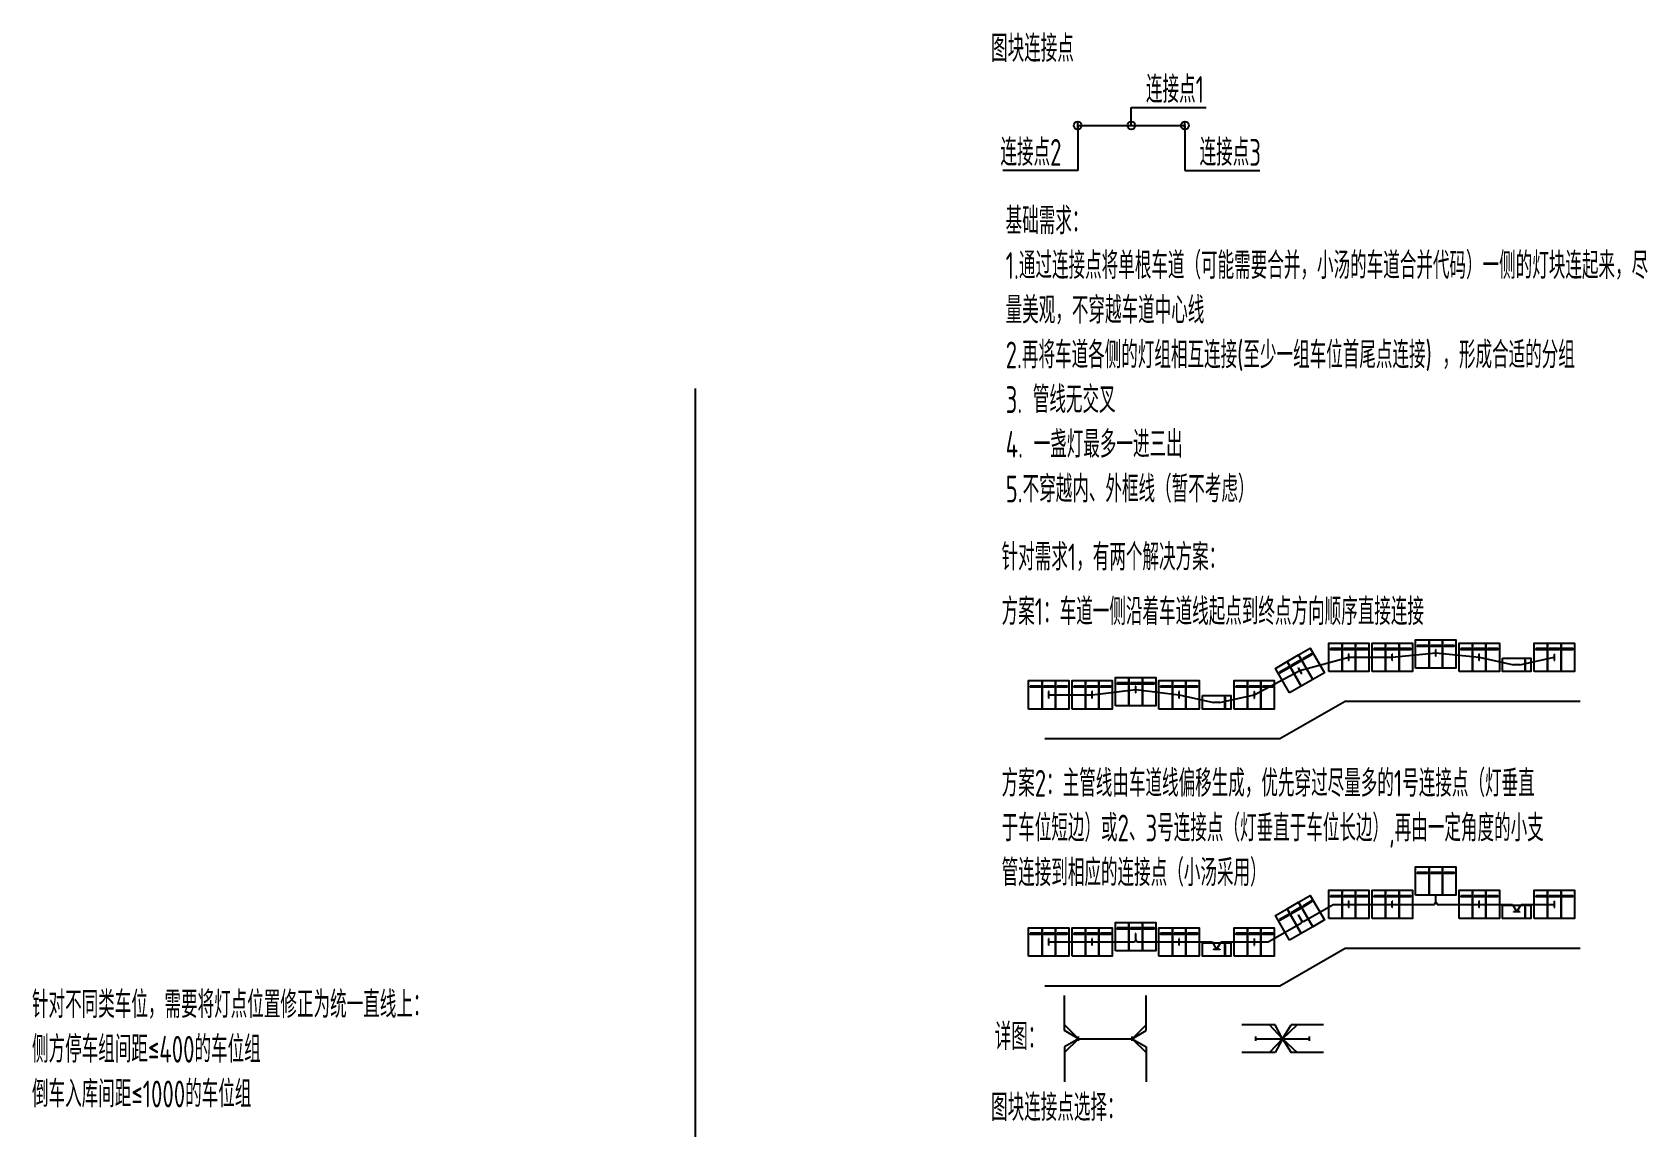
# Model space of a CAD drawing. Header units: millimetres. Extents: x -691095 to 2797013, y -349436 to 2050109.
# Drawn here: x 794590 to 1095743, y 1037471 to 1241525 of the extents above; entities that cross this region are included whole.
import ezdxf

# ---------------------------------------------------------------- set-up
doc = ezdxf.new("R2010")
doc.units = ezdxf.units.MM
doc.header["$LTSCALE"] = 1000
for name, color, linetype in [('AE-EQPM-CARS', 250, 'Continuous'), ('E-LITE-LITE', 3, 'Continuous'), ('E-LITE-WIRE', 4, 'Continuous')]:
    doc.layers.add(name, color=color, linetype=linetype)
doc.layers.add('E-LANE-CENTER', color=6, linetype='Continuous', plot=False)
doc.layers.add('注释', color=3, linetype='Continuous', plot=False)
doc.styles.add('TH-STYLE3', font='tssdeng.shx', dxfattribs={"width": 0.65, "bigfont": 'tssdchn.shx'})

# ---------------------------------------------------------------- blocks, each defined once
blk = doc.blocks.new('E-BL001-1')
for p, q in [((-6, -0.5), (-6, 0.5)), ((-6, 0), (6, 0)), ((6, -0.5), (6, 0.5))]:
    blk.add_line(p, q)
blk = doc.blocks.new('car0')
at = {"linetype": 'ByBlock', "elevation": 0}
for points in [[(262323, 561110), (267623, 561110), (267623, 563610), (262323, 563610)], [(266598, 561410), (266448, 561410), (266448, 563310), (266598, 563310)]]:
    blk.add_lwpolyline(points, close=True, dxfattribs=at)

msp = doc.modelspace()

# ---------------------------------------------------------------- linework, layer by layer
at = {"layer": 'E-LANE-CENTER'}
for points in [[(983368.79783, 1109836.56462), (1027192.46648, 1109836.56462), (1039316.82214, 1116836.56462), (1083140.49079, 1116836.56462)], [(983368.79783, 1063755.27763), (1027192.46648, 1063755.27763), (1039316.82214, 1070755.27763), (1083140.49079, 1070755.27763)]]:
    msp.add_lwpolyline(points, dxfattribs=at)
at = {"layer": 'E-LITE-WIRE'}
for p, q in [((1030910.30855, 1122514.88972), (1040035.63926, 1124994.9224)), ((1040035.63926, 1124994.9224), (1048135.63926, 1124994.9224)), ((1048135.63926, 1124994.9224), (1056235.63926, 1125794.9224)), ((1056235.63926, 1125794.9224), (1064335.63926, 1124994.9224)), ((1064335.63926, 1124994.9224), (1070735.63926, 1123594.9224)), ((1071935.63926, 1123594.9224), (1078335.63926, 1124994.9224)), ((1022387.61495, 1117994.9224), (1030910.30855, 1122514.88972)), ((984087.61495, 1117994.9224), (992187.61495, 1117994.9224)), ((992187.61495, 1117994.9224), (1000287.61495, 1118994.9224)), ((1000287.61495, 1118994.9224), (1008387.61495, 1117994.9224)), ((1008387.61495, 1117994.9224), (1014787.61495, 1116594.9224)), ((1015987.61495, 1116594.9224), (1022387.61495, 1117994.9224)), ((1056004.69915, 1078913.63541), (1056235.63926, 1079313.63541)), ((1056235.63926, 1079313.63541), (1056466.57936, 1078913.63541)), ((1070527.34888, 1078913.63541), (1071335.63926, 1077513.63541)), ((1071335.63926, 1077513.63541), (1072143.92963, 1078913.63541)), ((1031210.30855, 1075913.98749), (1031210.30855, 1075495.43995)), ((1031210.30855, 1075913.98749), (1031572.78135, 1075704.71372)), ((1000056.67484, 1071913.63541), (1000287.61495, 1072313.63541)), ((1000287.61495, 1072313.63541), (1000518.55506, 1071913.63541)), ((1014579.32457, 1071913.63541), (1015387.61495, 1070513.63541)), ((1015387.61495, 1070513.63541), (1016195.90533, 1071913.63541)), ((989638.25101, 1053881.81528), (987040.1748, 1056479.89149)), ((989638.25101, 1053881.81528), (987040.1748, 1055381.81528)), ((999638.25101, 1053881.81528), (1002236.32722, 1056479.89149)), ((999638.25101, 1053881.81528), (1002236.32722, 1055381.81528)), ((1027682.10563, 1053881.81528), (1025247.27154, 1056441.5732)), ((1027682.10563, 1053881.81528), (1026288.37913, 1056441.5732)), ((1027682.10563, 1053881.81528), (1029246.59895, 1056441.5732)), ((1027682.10563, 1053881.81528), (1030373.19685, 1056441.5732)), ((989638.25101, 1053881.81528), (987040.1748, 1052381.81528)), ((989638.25101, 1053881.81528), (987040.1748, 1051283.73907)), ((999638.25101, 1053881.81528), (1002236.32722, 1052381.81528)), ((999638.25101, 1053881.81528), (1002236.32722, 1051283.73907)), ((1027682.10563, 1053881.81528), (1025247.27154, 1051322.05735)), ((1027682.10563, 1053881.81528), (1026288.37913, 1051322.05735)), ((1027682.10563, 1053881.81528), (1029246.59895, 1051322.05735)), ((1027682.10563, 1053881.81528), (1030373.19685, 1051322.05735))]:
    msp.add_line(p, q, dxfattribs=at)
at = {"layer": 'E-LITE-WIRE', "color": 30, "true_color": 0xf26722}
for p, q in [((1031572.78135, 1075704.71372), (1037130.79676, 1078913.63541)), ((1037130.79676, 1078913.63541), (1056004.69915, 1078913.63541)), ((1056466.57936, 1078913.63541), (1070527.34888, 1078913.63541)), ((1072143.92963, 1078913.63541), (1078335.63926, 1078913.63541)), ((1025006.44111, 1071913.63541), (1031210.30855, 1075495.43995)), ((992187.61495, 1071913.63541), (1000056.67484, 1071913.63541)), ((1000518.55506, 1071913.63541), (1014579.32457, 1071913.63541)), ((1016195.90533, 1071913.63541), (1025006.44111, 1071913.63541)), ((987040.1748, 1055381.81528), (987040.1748, 1061907.69679)), ((1002236.32722, 1055381.81528), (1002236.32722, 1061907.69679)), ((1026288.37913, 1056441.5732), (1020084.02942, 1056441.5732)), ((1035280.18184, 1056441.5732), (1029246.59895, 1056441.5732)), ((987040.1748, 1052381.81528), (987040.1748, 1045855.93377)), ((1002236.32722, 1052381.81528), (1002236.32722, 1045855.93377)), ((1026288.37913, 1051322.05735), (1020084.02942, 1051322.05735)), ((1035280.18184, 1051322.05735), (1029246.59895, 1051322.05735))]:
    msp.add_line(p, q, dxfattribs=at)
msp.add_lwpolyline([(984087.61495, 1071913.63541), (992187.61495, 1071913.63541)], dxfattribs=at)
at = {"layer": '注释', "color": 2}
for p, q in [((999478.86584, 1224140.92102), (999478.86584, 1227515.58513)), ((999478.86584, 1227515.58513), (1013449.58262, 1227515.58513)), ((989478.86584, 1224140.92102), (989478.86584, 1215759.4554)), ((1009478.86584, 1224140.92102), (1009478.86584, 1215759.4554)), ((989478.86584, 1215759.4554), (975508.14906, 1215759.4554)), ((1009478.86584, 1215759.4554), (1023449.58262, 1215759.4554))]:
    msp.add_line(p, q, dxfattribs=at)
at = {"layer": '注释'}
msp.add_line((918186.79462, 1175089.45592), (918186.79462, 908921.67477), dxfattribs=at)
at = {"layer": '注释', "color": 2}
for centre in [(989478.86584, 1224140.92102), (999478.86584, 1224140.92102), (1009478.86584, 1224140.92102)]:
    msp.add_circle(centre, 736.00932, dxfattribs=at)

# ---------------------------------------------------------------- block references
at = {"layer": 'AE-EQPM-CARS', "linetype": 'ByBlock', "xscale": -1}
for p, rotation in [((678543.49903, 613111.20104), 299.9999999999999), ((475175.18643, 860021.79198), 270), ((477675.18643, 860021.79198), 270), ((480175.18643, 860021.79198), 270), ((483275.18643, 860021.79198), 270), ((485775.18643, 860021.79198), 270), ((488275.18643, 860021.79198), 270), ((491375.18643, 860621.79198), 270), ((493875.18643, 860621.79198), 270), ((496375.18643, 860621.79198), 270), ((499475.18643, 860021.79198), 270), ((501975.18643, 860021.79198), 270), ((504475.18643, 860021.79198), 270), ((513475.18643, 860021.79198), 270), ((515975.18643, 860021.79198), 270), ((518475.18643, 860021.79198), 270), ((674213.37201, 610611.20104), 299.9999999999999), ((676378.43552, 611861.20104), 299.9999999999999), ((806362.50884, 1685955.37523), 180), ((419227.16212, 853021.79198), 270), ((421727.16212, 853021.79198), 270), ((424227.16212, 853021.79198), 270), ((427327.16212, 853021.79198), 270), ((429827.16212, 853021.79198), 270), ((432327.16212, 853021.79198), 270), ((435427.16212, 853621.79198), 270), ((437927.16212, 853621.79198), 270), ((440427.16212, 853621.79198), 270), ((443527.16212, 853021.79198), 270), ((446027.16212, 853021.79198), 270), ((448527.16212, 853021.79198), 270), ((457527.16212, 853021.79198), 270), ((460027.16212, 853021.79198), 270), ((462527.16212, 853021.79198), 270), ((750414.48453, 1678955.37523), 180), ((491375.18643, 818297.39696), 270), ((493875.18643, 818297.39696), 270), ((496375.18643, 818297.39696), 270), ((475175.18643, 813940.50499), 270), ((477675.18643, 813940.50499), 270), ((480175.18643, 813940.50499), 270), ((483275.18643, 813940.50499), 270), ((485775.18643, 813940.50499), 270), ((488275.18643, 813940.50499), 270), ((499475.18643, 813940.50499), 270), ((501975.18643, 813940.50499), 270), ((504475.18643, 813940.50499), 270), ((513475.18643, 813940.50499), 270), ((515975.18643, 813940.50499), 270), ((518475.18643, 813940.50499), 270), ((676378.43552, 565779.91405), 299.9999999999999), ((678543.49903, 567029.91405), 299.9999999999999), ((806362.50884, 1639874.08824), 180), ((435427.16212, 807940.50499), 270), ((437927.16212, 807940.50499), 270), ((440427.16212, 807940.50499), 270), ((674213.37201, 564529.91405), 299.9999999999999), ((419227.16212, 806940.50499), 270), ((421727.16212, 806940.50499), 270), ((424227.16212, 806940.50499), 270), ((427327.16212, 806940.50499), 270), ((429827.16212, 806940.50499), 270), ((432327.16212, 806940.50499), 270), ((443527.16212, 806940.50499), 270), ((446027.16212, 806940.50499), 270), ((448527.16212, 806940.50499), 270), ((457527.16212, 806940.50499), 270), ((460027.16212, 806940.50499), 270), ((462527.16212, 806940.50499), 270), ((750414.48453, 1632874.08824), 180)]:
    msp.add_blockref('car0', p, dxfattribs=dict(at, rotation=rotation))
at = {"layer": 'E-LITE-LITE'}
for p, xscale, yscale, zscale in [((999478.86584, 1224140.92102), 1666.666666666667, 1666.666666666667, 1666.666666666667), ((994638.25101, 1053881.81528), 833.3333333333334, 833.3333333333334, 833.3333333333334), ((1027682.10563, 1053881.81528), 833.3333333333334, 833.3333333333334, 833.3333333333334)]:
    msp.add_blockref('E-BL001-1', p, dxfattribs=dict(at, xscale=xscale, yscale=yscale, zscale=zscale))
at = {"layer": 'E-LITE-LITE', "xscale": 100, "yscale": 100, "zscale": 100}
for p, rotation in [((1056235.63926, 1125794.9224), 90), ((1040035.63926, 1124994.9224), 90), ((1048135.63926, 1124994.9224), 90), ((1064335.63926, 1124994.9224), 90), ((1071335.63926, 1123594.9224), 180), ((1078335.63926, 1124994.9224), 270), ((1030910.30855, 1122514.88972), 299.9999999999911), ((984087.61495, 1117994.9224), 90), ((992187.61495, 1117994.9224), 90), ((1000287.61495, 1118994.9224), 90), ((1008387.61495, 1117994.9224), 90), ((1022387.61495, 1117994.9224), 270), ((1015387.61495, 1116594.9224), 180), ((1040035.63926, 1078913.63541), 90), ((1048135.63926, 1078913.63541), 90), ((1056235.63926, 1079913.63541), 90), ((1064335.63926, 1078913.63541), 90), ((1078335.63926, 1078913.63541), 270), ((1030910.30855, 1076433.60273), 299.9999999999911), ((1071335.63926, 1077513.63541), 180), ((984087.61495, 1071913.63541), 90), ((992187.61495, 1071913.63541), 90), ((1000287.61495, 1072913.63541), 90), ((1008387.61495, 1071913.63541), 90), ((1022387.61495, 1071913.63541), 270), ((1015387.61495, 1070513.63541), 180)]:
    msp.add_blockref('E-BL001-1', p, dxfattribs=dict(at, rotation=rotation))

# ---------------------------------------------------------------- texts
at = {"layer": '注释', "style": 'TH-STYLE3', "width": 0.65}
for s, p in [('图块连接点', (973332.37625, 1236004.67701)), ('图块连接点选择：', (973332.37625, 1038545.99084))]:
    msp.add_text(s, height=5000, dxfattribs=at).set_placement(p)
at = {"layer": '注释', "color": 2, "style": 'TH-STYLE3', "width": 0.65}
for s, p in [('连接点1', (1002205.2716, 1228371.31269)), ('连接点2', (975073.32623, 1216632.21593)), ('连接点3', (1012205.2716, 1216632.21593))]:
    msp.add_text(s, height=5000, dxfattribs=at).set_placement(p)
at = {"layer": '注释', "char_height": 5000, "attachment_point": 1, "style": 'TH-STYLE3'}
for s, insert, width in [('基础需求：\\P{\\C30;\\c2254834;1.通过连接点将单根车道（可能需要合并，小汤的车道合并代码）一侧的灯块连起来，尽量美观，\\C1;不穿越车道中心线\\C30;\\c2254834;\\P2.再将车道各侧的灯组相互连接(至少一组车位首尾点连接) ，形成合适的分组\\P3. 管线无交叉\\P4. 一盏灯最多一进三出}\\P5.不穿越内、外框线（暂不考虑）', (976045.79735, 1208877.66325), 119948.8699873), ('针对需求1，有两个解决方案：', (975298.81817, 1146180.02525), 101956.2410193), ('方案1：车道一侧沿着车道线起点到终点方向顺序直接连接', (975298.81817, 1136010.63209), 101956.2410193), ('方案2：主管线由车道线偏移生成，优先穿过尽量多的1号连接点（灯垂直于车位短边）或2、3号连接点（灯垂直于车位长边）,再由一定角度的小支管连接到相应的连接点（小汤采用）', (975298.81817, 1103998.60846), 101956.2410193), ('针对不同类车位，需要将灯点位置修正为统一直线上：\\P侧方停车组间距≤400的车位组\\P倒车入库间距≤1000的车位组', (794531.02642, 1062745.39045), 81748.1583805), ('详图：', (974009.94355, 1056752.15933), 11561.306721)]:
    msp.add_mtext(s, dxfattribs=dict(at, insert=insert, width=width))

doc.saveas('drawing.dxf')
